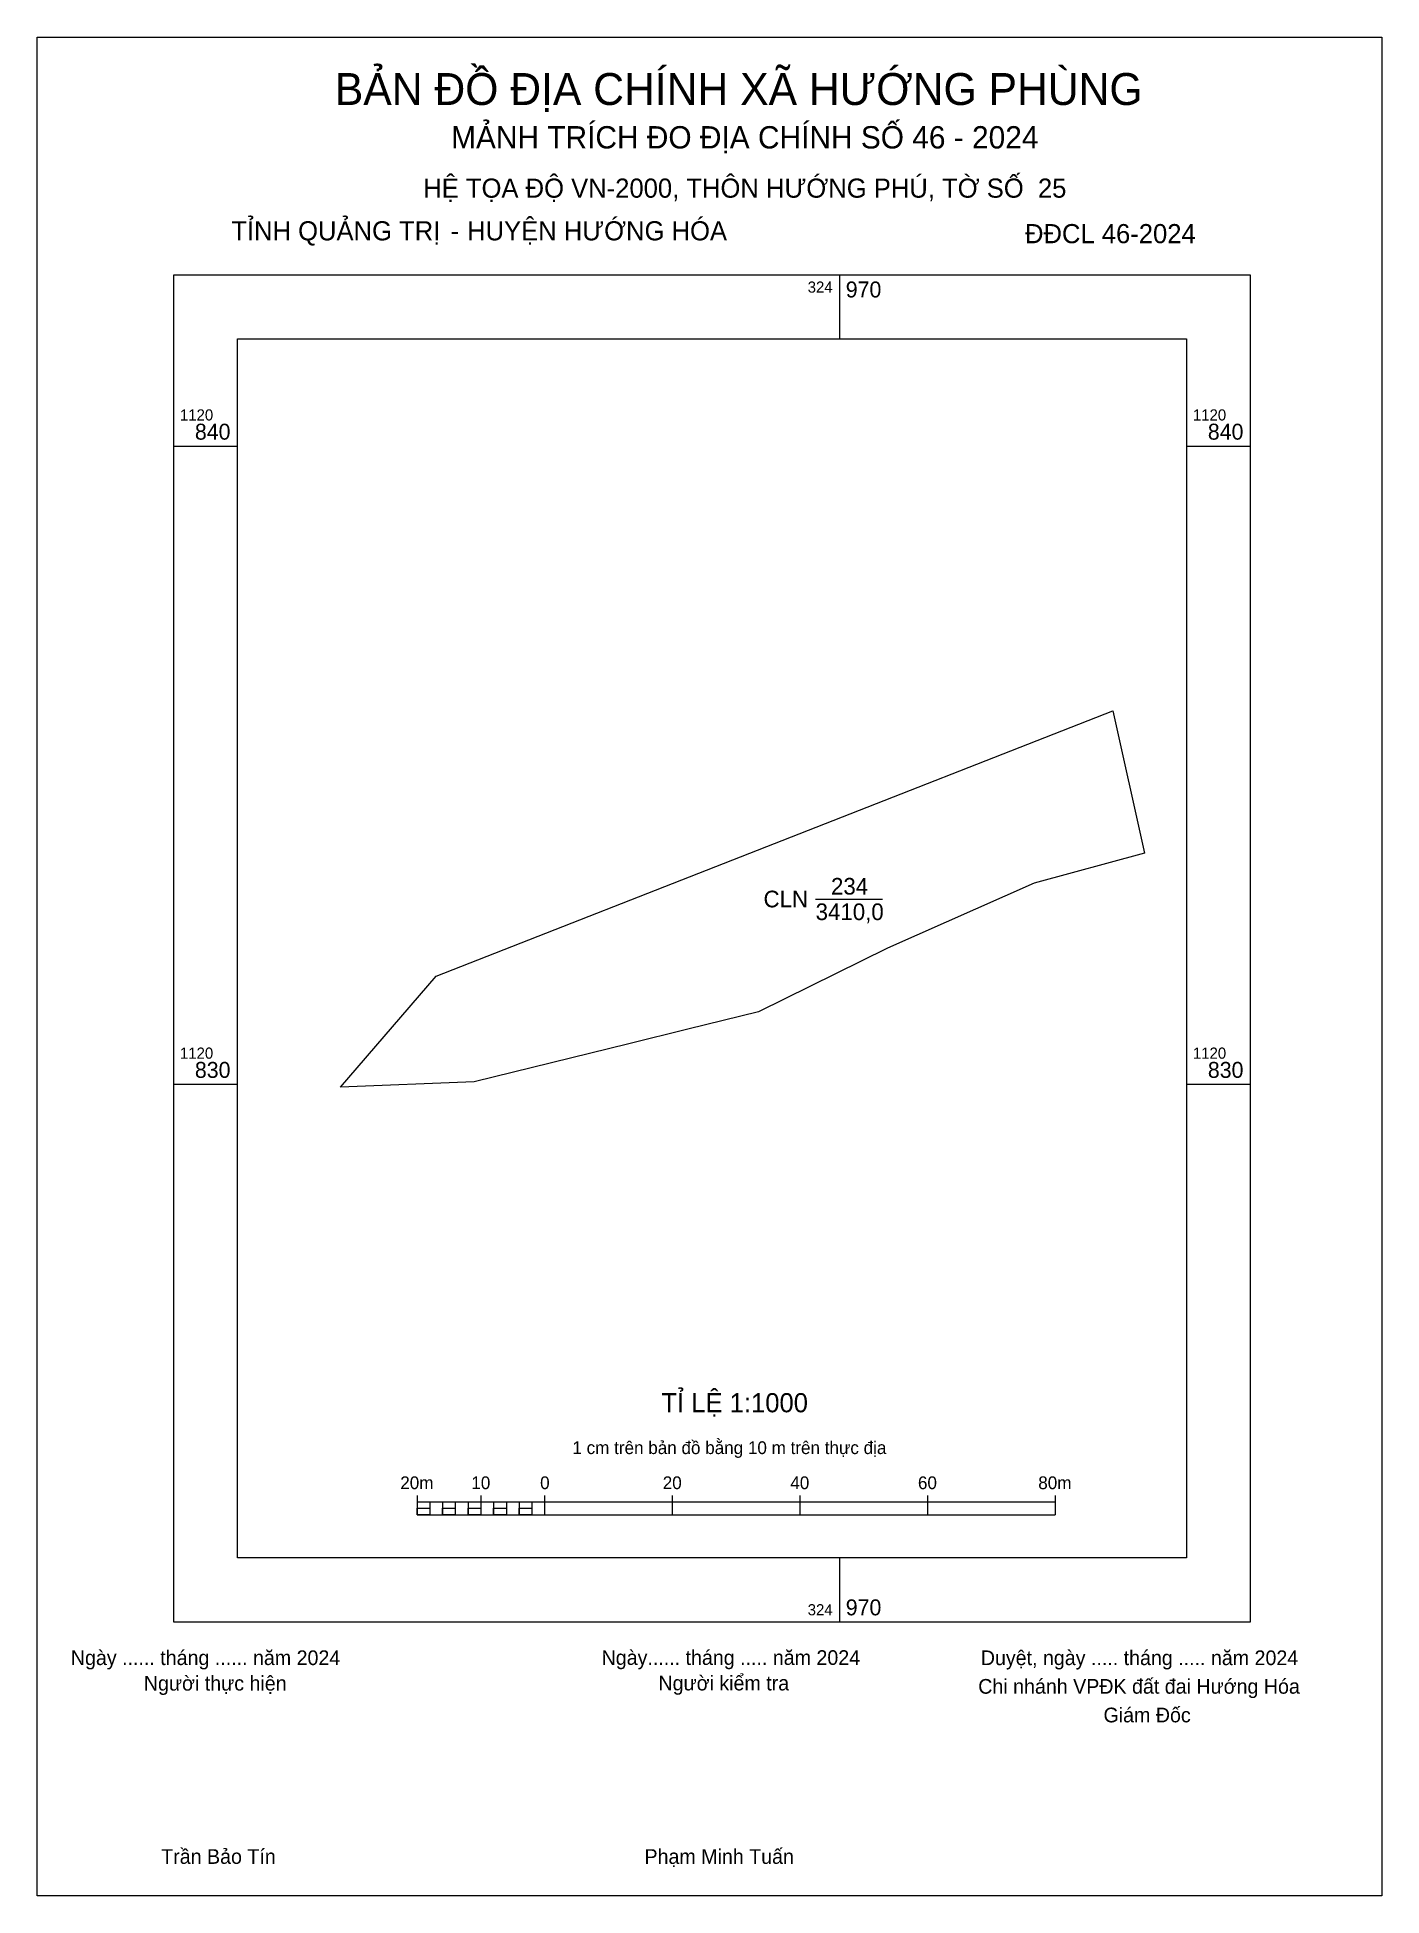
# Model space of a CAD drawing. Extents: x 537499 to 537741, y 1852610 to 1852945.
import ezdxf

# ---------------------------------------------------------------- set-up
doc = ezdxf.new("R2010")
doc.units = 0
for name, color, linetype in [('Level 1', 7, 'Continuous'), ('Level 10', 7, 'Continuous'), ('Level 13', 7, 'Continuous'), ('Level 2', 7, 'Continuous'), ('Level 6', 7, 'Continuous'), ('Level 62', 7, 'Continuous'), ('Level 63', 7, 'Continuous')]:
    doc.layers.add(name, color=color, linetype=linetype)

msp = doc.modelspace()

# ---------------------------------------------------------------- linework, layer by layer
at = {"layer": 'Level 1'}
for p, q in [((537498.73, 1852945.32), (537498.73, 1852945.32)), ((537741.11, 1852610.4), (537741.11, 1852610.4))]:
    msp.add_line(p, q, dxfattribs=at)
at = {"layer": 'Level 10'}
msp.add_lwpolyline([(537577.5, 1852757.1), (537553.38, 1852756.09), (537570.65, 1852776.13), (537692.62, 1852823.95), (537698.35, 1852798.3), (537678.47, 1852792.87), (537678.46, 1852792.87), (537652.02, 1852781.16), (537628.78, 1852769.68), (537616.01, 1852766.55), (537605.4, 1852763.94)], close=True, dxfattribs=at)
at = {"layer": 'Level 13'}
msp.add_line((537639.05, 1852790.02), (537651.09, 1852790.02), dxfattribs=at)
at = {"layer": 'Level 2'}
msp.add_lwpolyline([(537498.73, 1852945.32), (537741.1, 1852945.32), (537741.1, 1852610.4), (537498.73, 1852610.4)], close=True, dxfattribs=at)
at = {"layer": 'Level 62'}
msp.add_lwpolyline([(537534.82, 1852890.94), (537705.91, 1852890.94), (537705.91, 1852671.29), (537534.82, 1852671.29)], close=True, dxfattribs=at)
at = {"layer": 'Level 63'}
for p, q in [((537498.73, 1852939.57), (537498.73, 1852945.32)), ((537498.73, 1852945.32), (537504.48, 1852945.32)), ((537498.73, 1852939.57), (537498.73, 1852945.32)), ((537498.73, 1852945.32), (537504.48, 1852945.32)), ((537735.35, 1852945.32), (537741.1, 1852945.32)), ((537735.35, 1852945.32), (537741.1, 1852945.32)), ((537741.1, 1852945.32), (537741.1, 1852939.57)), ((537741.1, 1852945.32), (537741.1, 1852939.57)), ((537498.73, 1852939.57), (537498.73, 1852939.57)), ((537498.73, 1852939.57), (537498.73, 1852939.57)), ((537643.33, 1852902.44), (537643.33, 1852890.94)), ((537523.32, 1852871.64), (537534.82, 1852871.64)), ((537705.91, 1852871.64), (537717.41, 1852871.64)), ((537523.32, 1852756.64), (537534.82, 1852756.64)), ((537705.91, 1852756.64), (537717.41, 1852756.64)), ((537567.2, 1852682.53), (537567.2, 1852679.08)), ((537567.2, 1852681.38), (537682.2, 1852681.38)), ((537569.5, 1852681.38), (537569.5, 1852679.08)), ((537571.8, 1852681.38), (537571.8, 1852679.08)), ((537574.1, 1852681.38), (537574.1, 1852679.08)), ((537576.4, 1852681.38), (537576.4, 1852679.08)), ((537578.7, 1852682.53), (537578.7, 1852679.08)), ((537578.7, 1852681.38), (537578.7, 1852679.08)), ((537581, 1852681.38), (537581, 1852679.08)), ((537583.3, 1852681.38), (537583.3, 1852679.08)), ((537585.6, 1852681.38), (537585.6, 1852679.08)), ((537587.9, 1852681.38), (537587.9, 1852679.08)), ((537590.2, 1852682.53), (537590.2, 1852679.08)), ((537590.2, 1852681.38), (537590.2, 1852679.08)), ((537613.2, 1852682.53), (537613.2, 1852679.08)), ((537636.2, 1852682.53), (537636.2, 1852679.08)), ((537659.2, 1852682.53), (537659.2, 1852679.08)), ((537682.2, 1852682.53), (537682.2, 1852679.08)), ((537567.2, 1852679.08), (537682.2, 1852679.08)), ((537643.33, 1852671.29), (537643.33, 1852659.79)), ((537498.73, 1852610.4), (537498.73, 1852616.15)), ((537498.73, 1852610.4), (537498.73, 1852616.15)), ((537741.1, 1852616.15), (537741.1, 1852610.4)), ((537741.1, 1852616.15), (537741.1, 1852610.4)), ((537504.48, 1852610.4), (537498.73, 1852610.4)), ((537504.48, 1852610.4), (537498.73, 1852610.4)), ((537741.1, 1852610.4), (537735.35, 1852610.4)), ((537741.1, 1852610.4), (537735.35, 1852610.4))]:
    msp.add_line(p, q, dxfattribs=at)
for points in [[(537523.32, 1852902.44), (537523.32, 1852659.79), (537717.41, 1852659.79), (537717.41, 1852902.44)], [(537567.2, 1852680.23), (537569.5, 1852680.23), (537569.5, 1852679.08), (537567.2, 1852679.08)], [(537567.2, 1852680.23), (537569.5, 1852680.23), (537569.5, 1852679.08), (537567.2, 1852679.08)], [(537571.8, 1852680.23), (537574.1, 1852680.23), (537574.1, 1852679.08), (537571.8, 1852679.08)], [(537576.4, 1852680.23), (537578.7, 1852680.23), (537578.7, 1852679.08), (537576.4, 1852679.08)], [(537581, 1852680.23), (537583.3, 1852680.23), (537583.3, 1852679.08), (537581, 1852679.08)], [(537585.6, 1852680.23), (537587.9, 1852680.23), (537587.9, 1852679.08), (537585.6, 1852679.08)]]:
    msp.add_lwpolyline(points, close=True, dxfattribs=at)

# ---------------------------------------------------------------- texts
at = {"layer": 'Level 13'}
for s, p in [('234', (537641.82, 1852790.82)), ('CLN', (537629.66, 1852788.52)), ('3410,0', (537639.05, 1852786.22))]:
    msp.add_text(s, height=3, dxfattribs=at).set_placement(p)
at = {"layer": 'Level 6'}
for s, p in [('HỆ TỌA ÐỘ VN-2000, THÔN HƯỚNG PHÚ, TỜ SỐ  25', (537568.32, 1852916.39)), ('TỈ LỆ 1:1000', (537611.25, 1852697.53))]:
    msp.add_text(s, height=3.45, dxfattribs=at).set_placement(p)
at = {"layer": 'Level 63'}
for s, height, p in [('BẢN ĐỒ ĐỊA CHÍNH XÃ HƯỚNG PHÙNG ', 5.75, (537552.39, 1852933.1)), ('MẢNH TRÍCH ĐO ĐỊA CHÍNH SỐ 46 - 2024', 4.025, (537573.34, 1852925.26)), ('TỈNH QUẢNG TRỊ', 3.45, (537533.72, 1852908.7)), (' HUYỆN HƯỚNG HÓA', 3.45, (537574.94, 1852908.7)), ('-', 3.45, (537573.24, 1852908.7)), ('ĐĐCL 46-2024', 3.45, (537676.79, 1852908.19)), ('324', 2.013, (537637.62, 1852899.28)), ('970', 2.875, (537644.48, 1852898.42)), ('1120', 2.013, (537524.47, 1852876.24)), ('840', 2.875, (537527.16, 1852872.79)), ('1120', 2.013, (537707.06, 1852876.24)), ('840', 2.875, (537709.75, 1852872.79)), ('1120', 2.013, (537524.47, 1852761.24)), ('1120', 2.013, (537707.06, 1852761.24)), ('830', 2.875, (537527.16, 1852757.79)), ('830', 2.875, (537709.75, 1852757.79)), ('1 cm trên bản đồ bằng 10 m trên thực địa', 2.3, (537595.21, 1852690)), ('20m', 2.3, (537564.18, 1852683.68)), ('10', 2.3, (537576.99, 1852683.68)), ('0', 2.3, (537589.39, 1852683.68)), ('20', 2.3, (537611.49, 1852683.68)), ('40', 2.3, (537634.49, 1852683.68)), ('60', 2.3, (537657.49, 1852683.68)), ('80m', 2.3, (537679.18, 1852683.68)), ('324', 2.013, (537637.62, 1852660.94)), ('970', 2.875, (537644.48, 1852660.94)), ('Ngày ...... tháng ...... năm 2024', 2.645, (537504.8, 1852651.98)), ('Ngày...... tháng ..... năm 2024', 2.645, (537600.47, 1852652.01)), ('Duyệt, ngày ..... tháng ..... năm 2024', 2.645, (537668.82, 1852651.97)), ('Người thực hiện', 2.645, (537517.96, 1852647.38)), ('Người kiểm tra', 2.645, (537610.72, 1852647.41)), ('Chi nhánh VPĐK đất đai Hướng Hóa', 2.645, (537668.36, 1852646.82)), ('Giám Đốc', 2.645, (537690.94, 1852641.66)), ('Trần Bảo Tín', 2.645, (537521.09, 1852616.16)), ('Phạm Minh Tuấn', 2.645, (537608.2, 1852616.16))]:
    msp.add_text(s, height=height, dxfattribs=at).set_placement(p)

doc.saveas('drawing.dxf')
